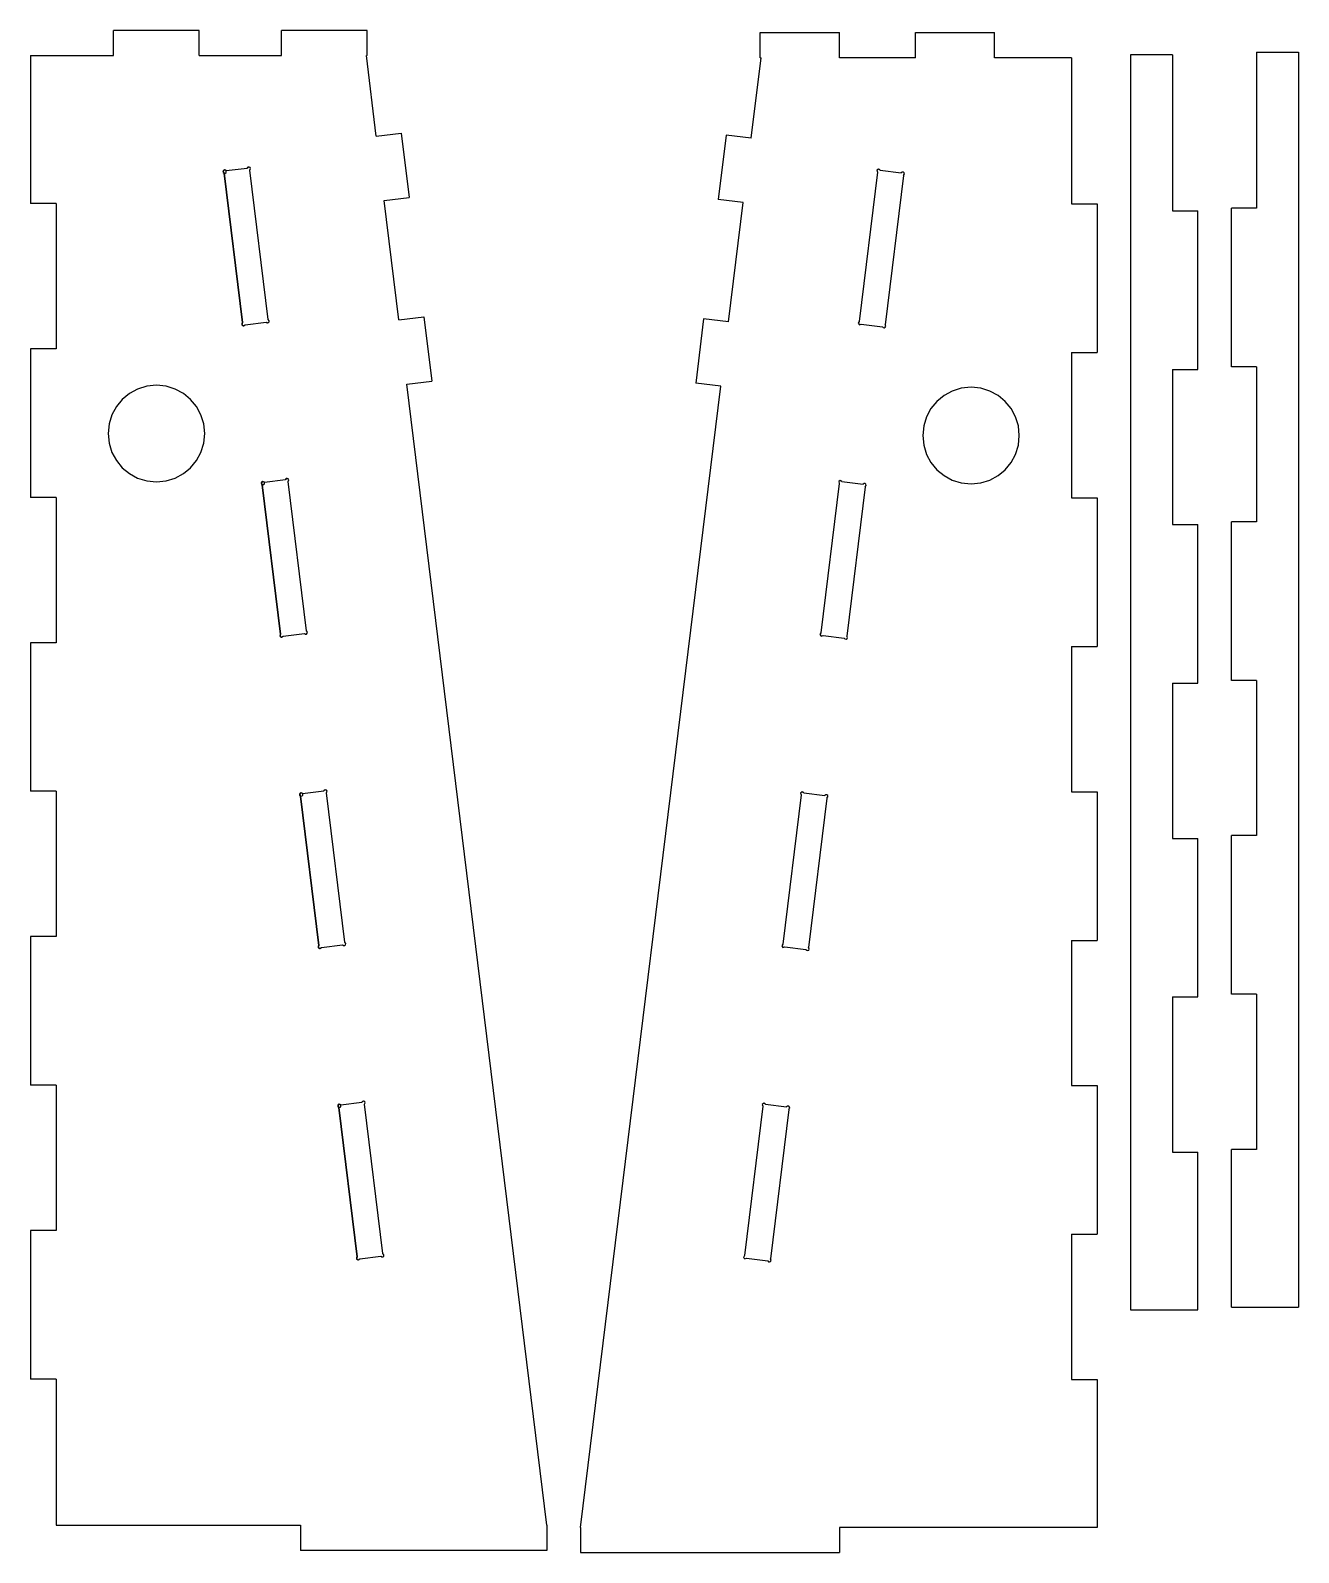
# Model space of a CAD drawing. Extents: x -307 to 396, y -141 to 437.
# Drawn here: x 94 to 396, y -138 to 224.5 of the extents above; entities that cross this region are included whole.
import ezdxf

# ---------------------------------------------------------------- set-up
doc = ezdxf.new("R2010")
doc.units = 0

msp = doc.modelspace()

# ---------------------------------------------------------------- linework, layer by layer
at = {"layer": 'Shape2DView003'}
for p, q in [((267.800329, 223.999963), (286.67568, 223.999963)), ((267.800329, 218.000014), (267.800329, 223.999963)), ((286.67568, 218.000014), (286.67568, 223.999963)), ((304.749345, 223.999963), (323.624696, 223.999963)), ((304.749345, 218.000014), (304.749345, 223.999963)), ((323.624696, 218.000014), (323.624696, 223.999963)), ((265.643978, 198.805047), (267.998767, 218.000014)), ((267.800329, 218.000014), (267.998767, 218.000014)), ((304.749345, 218.000014), (286.67568, 218.000014)), ((341.899444, 218.000014), (323.624696, 218.000014)), ((341.899444, 218.000014), (341.899444, 183.200206)), ((259.687685, 199.536089), (257.810734, 184.25113)), ((265.643978, 198.805047), (259.687685, 199.536089)), ((295.737648, 190.733148), (291.372029, 155.174252)), ((295.965995, 191.475899), (295.592356, 191.18398)), ((295.592356, 191.18398), (295.738878, 190.733032)), ((296.368102, 191.224635), (295.965995, 191.475899)), ((296.367356, 191.225008), (301.399724, 190.607207)), ((301.891849, 189.978029), (297.526229, 154.418073)), ((301.620162, 190.756434), (301.400518, 190.606884)), ((301.885457, 190.74137), (301.620162, 190.756434)), ((302.086759, 190.567917), (301.885457, 190.74137)), ((301.892122, 189.97766), (302.140871, 190.307762)), ((302.140871, 190.307762), (302.086759, 190.567917)), ((263.765703, 183.520087), (257.810734, 184.25113)), ((260.270562, 155.055189), (263.765703, 183.520087)), ((341.899444, 183.200206), (348.000728, 183.200206)), ((348.000728, 183.200206), (348.000728, 147.800059)), ((254.315592, 155.786232), (252.43864, 140.501272)), ((260.270562, 155.055189), (254.315592, 155.786232)), ((291.372131, 155.173654), (291.120867, 154.771547)), ((291.120867, 154.771547), (291.412786, 154.397908)), ((291.412786, 154.397908), (291.863735, 154.544429)), ((291.864153, 154.545073), (296.896522, 153.927272)), ((296.897151, 153.926678), (297.074091, 153.728433)), ((297.074091, 153.728433), (297.33515, 153.67887)), ((297.33515, 153.67887), (297.572435, 153.798471)), ((297.687877, 154.037808), (297.526375, 154.418282)), ((297.572435, 153.798471), (297.687877, 154.037808)), ((341.899444, 147.800059), (348.000728, 147.800059)), ((341.899444, 147.800059), (341.899444, 113.200275)), ((225.024667, -132.000168), (258.394668, 139.770229)), ((258.394668, 139.770229), (252.43864, 140.501272)), ((313.523286, 138.596472), (311.569848, 137.536181)), ((315.681951, 139.266559), (313.523286, 138.596472)), ((317.999599, 139.500198), (315.681951, 139.266559)), ((320.317248, 139.266559), (317.999599, 139.500198)), ((322.475913, 138.596472), (320.317248, 139.266559)), ((324.42935, 137.536181), (322.475913, 138.596472)), ((308.463631, 134.429964), (307.40334, 132.476526)), ((309.867882, 136.13193), (308.463631, 134.429964)), ((311.569848, 137.536181), (309.867882, 136.13193)), ((326.131317, 136.13193), (324.42935, 137.536181)), ((327.535568, 134.429964), (326.131317, 136.13193)), ((328.595859, 132.476526), (327.535568, 134.429964)), ((307.40334, 132.476526), (306.733253, 130.317861)), ((329.265946, 130.317861), (328.595859, 132.476526)), ((306.733253, 130.317861), (306.499614, 128.000213)), ((306.499614, 128.000213), (306.733253, 125.682565)), ((329.499585, 128.000213), (329.265946, 130.317861)), ((329.265946, 125.682565), (329.499585, 128.000213)), ((329.499585, 128.000213), (329.499585, 128.000213)), ((306.733253, 125.682565), (307.40334, 123.5239)), ((307.40334, 123.5239), (308.463631, 121.570462)), ((327.535568, 121.570462), (328.595859, 123.5239)), ((328.595859, 123.5239), (329.265946, 125.682565)), ((308.463631, 121.570462), (309.867882, 119.868496)), ((309.867882, 119.868496), (311.569848, 118.464245)), ((324.42935, 118.464245), (326.131317, 119.868496)), ((326.131317, 119.868496), (327.535568, 121.570462)), ((286.633347, 116.579265), (282.267728, 81.01931)), ((286.861007, 117.321992), (286.487367, 117.030073)), ((286.487367, 117.030073), (286.633889, 116.579125)), ((287.263113, 117.070729), (286.861007, 117.321992)), ((287.263055, 117.070331), (292.295423, 116.452265)), ((292.515173, 116.601528), (292.295529, 116.451977)), ((292.780469, 116.586464), (292.515173, 116.601528)), ((292.981771, 116.41301), (292.780469, 116.586464)), ((292.787133, 115.822753), (293.035883, 116.152855)), ((293.035883, 116.152855), (292.981771, 116.41301)), ((311.569848, 118.464245), (313.523286, 117.403954)), ((313.523286, 117.403954), (315.681951, 116.733867)), ((315.681951, 116.733867), (317.999599, 116.500228)), ((317.999599, 116.500228), (320.317248, 116.733867)), ((320.317248, 116.733867), (322.475913, 117.403954)), ((322.475913, 117.403954), (324.42935, 118.464245)), ((292.787548, 115.823351), (288.421928, 80.263661)), ((341.899444, 113.200275), (348.000728, 113.200275)), ((348.000728, 113.200275), (348.000728, 77.800393)), ((282.267142, 81.019347), (282.015879, 80.617241)), ((282.015879, 80.617241), (282.307798, 80.243601)), ((282.307798, 80.243601), (282.758746, 80.390123)), ((282.759852, 80.390131), (287.792221, 79.772065)), ((287.792162, 79.772172), (287.969102, 79.573927)), ((288.582888, 79.883301), (288.421387, 80.263775)), ((288.467447, 79.643965), (288.582888, 79.883301)), ((287.969102, 79.573927), (288.230162, 79.524363)), ((288.230162, 79.524363), (288.467447, 79.643965)), ((341.899444, 77.800393), (348.000728, 77.800393)), ((341.899444, 77.800393), (341.899444, 43.200345)), ((277.529046, 42.424323), (273.163427, 6.863574)), ((277.756018, 43.167086), (277.382379, 42.875167)), ((277.382379, 42.875167), (277.5289, 42.424218)), ((278.158125, 42.915822), (277.756018, 43.167086)), ((278.158754, 42.915918), (283.191122, 42.297852)), ((283.683247, 41.668674), (279.317627, 6.109512)), ((283.410184, 42.447421), (283.190541, 42.297871)), ((283.67548, 42.432357), (283.410184, 42.447421)), ((283.876782, 42.258903), (283.67548, 42.432357)), ((283.682145, 41.668647), (283.930894, 41.998749)), ((283.930894, 41.998749), (283.876782, 42.258903)), ((341.899444, 43.200345), (348.000728, 43.200345)), ((348.000728, 43.200345), (348.000728, 7.800198)), ((341.899444, 7.800198), (348.000728, 7.800198)), ((341.899444, 7.800198), (341.899444, -26.799321)), ((273.162154, 6.864741), (272.91089, 6.462634)), ((272.91089, 6.462634), (273.202809, 6.088995)), ((273.202809, 6.088995), (273.653758, 6.235516)), ((273.652905, 6.236512), (278.68792, 5.617388)), ((278.687174, 5.617545), (278.864114, 5.4193)), ((278.864114, 5.4193), (279.125173, 5.369737)), ((279.125173, 5.369737), (279.362458, 5.489338)), ((279.4779, 5.728674), (279.316398, 6.109149)), ((279.362458, 5.489338), (279.4779, 5.728674)), ((341.899444, -26.799321), (348.000728, -26.799321)), ((348.000728, -26.799321), (348.000728, -62.200527)), ((268.424745, -31.731148), (264.057538, -67.291104)), ((268.65103, -30.987521), (268.27739, -31.27944)), ((268.27739, -31.27944), (268.423912, -31.730388)), ((269.053136, -31.238785), (268.65103, -30.987521)), ((269.051807, -31.239024), (274.086821, -31.855502)), ((274.578946, -32.48521), (270.21068, -68.045165)), ((274.305196, -31.707185), (274.085552, -31.856736)), ((274.570492, -31.722249), (274.305196, -31.707185)), ((274.771794, -31.895703), (274.570492, -31.722249)), ((274.577156, -32.48596), (274.825906, -32.155858)), ((274.825906, -32.155858), (274.771794, -31.895703)), ((341.899444, -62.200527), (348.000728, -62.200527)), ((341.899444, -62.200527), (341.899444, -96.800046)), ((264.057165, -67.289866), (263.805901, -67.691973)), ((263.805901, -67.691973), (264.09782, -68.065612)), ((264.09782, -68.065612), (264.548769, -67.91909)), ((264.548604, -67.918165), (269.580973, -68.537289)), ((269.582185, -68.537042), (269.759125, -68.735286)), ((269.759125, -68.735286), (270.020185, -68.78485)), ((270.020185, -68.78485), (270.257469, -68.665248)), ((270.372911, -68.425912), (270.21141, -68.045438)), ((270.257469, -68.665248), (270.372911, -68.425912)), ((341.899444, -96.800046), (348.000728, -96.800046)), ((348.000728, -96.800046), (348.000728, -132.000168)), ((225.024667, -132.000168), (225.024667, -137.998264)), ((348.000728, -132.000168), (286.712722, -132.000168)), ((286.712722, -132.000168), (286.712722, -137.998264)), ((225.024667, -137.998264), (286.712722, -137.998264))]:
    msp.add_line(p, q, dxfattribs=at)
at = {"layer": 'Shape2DView005'}
for p, q in [((113.799794, 218.487111), (113.799794, 224.48706)), ((134.199937, 224.48706), (113.799794, 224.48706)), ((134.199937, 218.487111), (134.199937, 224.48706)), ((153.799717, 218.487111), (153.799717, 224.48706)), ((174.19986, 224.48706), (153.799717, 224.48706)), ((174.19986, 218.487111), (174.19986, 224.48706)), ((93.99999, 218.487111), (93.99999, 183.287254)), ((93.99999, 218.487111), (113.799794, 218.487111)), ((134.199937, 218.487111), (153.799717, 218.487111)), ((176.35674, 199.292144), (173.999835, 218.487111)), ((174.19986, 218.487111), (173.999835, 218.487111)), ((176.35674, 199.292144), (182.31171, 200.023187)), ((182.31171, 200.023187), (184.188662, 184.738227)), ((140.147977, 191.240405), (139.856058, 190.866765)), ((139.856058, 190.866765), (140.107323, 190.464659)), ((140.007305, 191.165215), (139.863788, 190.927538)), ((139.863788, 190.927538), (139.903029, 190.652679)), ((139.903029, 190.652679), (140.107323, 190.464659)), ((140.268823, 191.258466), (139.910867, 191.0518)), ((139.910867, 191.0518), (139.910867, 190.638468)), ((139.910867, 190.638468), (140.268823, 190.431801)), ((140.268823, 191.258466), (140.007305, 191.165215)), ((144.472901, 154.905171), (140.106753, 190.465126)), ((140.106753, 190.465126), (144.472901, 154.905171)), ((140.598925, 191.093883), (140.147977, 191.240405)), ((140.62678, 191.0518), (140.268823, 191.258466)), ((140.268823, 191.258466), (140.268823, 191.258466)), ((140.268823, 190.431801), (140.62678, 190.638468)), ((140.598877, 191.09404), (145.631775, 191.712106)), ((140.598877, 191.09404), (145.631775, 191.712106)), ((140.62678, 190.638468), (140.62678, 191.0518)), ((146.011815, 191.963465), (145.631341, 191.711635)), ((145.808282, 191.90988), (145.631341, 191.711635)), ((146.069341, 191.959443), (145.808282, 191.90988)), ((146.306626, 191.839841), (146.069341, 191.959443)), ((146.260564, 191.22003), (146.422068, 191.600504)), ((150.626837, 155.661084), (146.260689, 191.220246)), ((146.422068, 191.600504), (146.306626, 191.839841)), ((100.099951, 183.287254), (93.99999, 183.287254)), ((100.099951, 183.287254), (100.099951, 148.687206)), ((178.233692, 184.007184), (184.188662, 184.738227)), ((181.728834, 155.542287), (178.233692, 184.007184)), ((181.728834, 155.542287), (187.683803, 156.273065)), ((187.683803, 156.273065), (189.560755, 140.988105)), ((144.473068, 154.905281), (144.326546, 154.454333)), ((144.326546, 154.454333), (144.700185, 154.162414)), ((144.473068, 154.905281), (144.327077, 154.69775)), ((144.327077, 154.69775), (144.329845, 154.444028)), ((144.329845, 154.444028), (144.480328, 154.23973)), ((144.480328, 154.23973), (144.721817, 154.161847)), ((144.700185, 154.162414), (145.102292, 154.413676)), ((145.102873, 154.413311), (150.134713, 155.031112)), ((150.134713, 155.031112), (150.134713, 155.031112)), ((150.135709, 155.031428), (150.355352, 154.881879)), ((150.135709, 155.031428), (150.465809, 154.866846)), ((150.355352, 154.881879), (150.620648, 154.896943)), ((150.620648, 154.896943), (150.82195, 155.070396)), ((150.876062, 155.33055), (150.627312, 155.660653)), ((150.82195, 155.070396), (150.876062, 155.33055)), ((93.99999, 148.687206), (93.99999, 113.287323)), ((100.099951, 148.687206), (93.99999, 148.687206)), ((117.570067, 138.023184), (115.868101, 136.618936)), ((119.523504, 139.083474), (117.570067, 138.023184)), ((121.682167, 139.75356), (119.523504, 139.083474)), ((123.999813, 139.987198), (121.682167, 139.75356)), ((126.317459, 139.75356), (123.999813, 139.987198)), ((128.476123, 139.083474), (126.317459, 139.75356)), ((130.42956, 138.023184), (128.476123, 139.083474)), ((132.131526, 136.618936), (130.42956, 138.023184)), ((183.604727, 140.257327), (189.560755, 140.988105)), ((216.974729, -131.513335), (183.604727, 140.257327)), ((114.46385, 134.916972), (113.403558, 132.963536)), ((115.868101, 136.618936), (114.46385, 134.916972)), ((133.535777, 134.916972), (132.131526, 136.618936)), ((134.596069, 132.963536), (133.535777, 134.916972)), ((112.733469, 130.804873), (112.499828, 128.487228)), ((113.403558, 132.963536), (112.733469, 130.804873)), ((135.266157, 130.804873), (134.596069, 132.963536)), ((135.499799, 128.487228), (135.266157, 130.804873)), ((112.499828, 128.487228), (112.733463, 126.169581)), ((135.266163, 126.169581), (135.499799, 128.487228)), ((112.733463, 126.169581), (113.403546, 124.010917)), ((113.403546, 124.010917), (114.463833, 122.057479)), ((133.535794, 122.057479), (134.59608, 124.010917)), ((134.59608, 124.010917), (135.266163, 126.169581)), ((114.463833, 122.057479), (115.868079, 120.355511)), ((115.868079, 120.355511), (117.570042, 118.951258)), ((130.429585, 118.951258), (132.131547, 120.355511)), ((132.131547, 120.355511), (133.535794, 122.057479)), ((117.570042, 118.951258), (119.523476, 117.890963)), ((119.523476, 117.890963), (121.682137, 117.220871)), ((121.682137, 117.220871), (123.999783, 116.987227)), ((123.999844, 116.987227), (126.317489, 117.220871)), ((126.317489, 117.220871), (128.476151, 117.890963)), ((128.476151, 117.890963), (130.429585, 118.951258)), ((149.252965, 117.085498), (148.961046, 116.711858)), ((148.961046, 116.711858), (149.212311, 116.309752)), ((149.112293, 117.010308), (148.968777, 116.772631)), ((148.968777, 116.772631), (149.008018, 116.497772)), ((149.008018, 116.497772), (149.212311, 116.309752)), ((149.373812, 117.10356), (149.015856, 116.896893)), ((149.015856, 116.896893), (149.015856, 116.483561)), ((149.015856, 116.483561), (149.373812, 116.276895)), ((149.373811, 117.10356), (149.112293, 117.010308)), ((153.577732, 80.750493), (149.211847, 116.310184)), ((149.211847, 116.310184), (153.577732, 80.750493)), ((149.703914, 116.938977), (149.252965, 117.085498)), ((149.373812, 117.103559), (149.373812, 117.10356)), ((149.731768, 116.896893), (149.373812, 117.103559)), ((149.373812, 116.276895), (149.731768, 116.483561)), ((149.703707, 116.939098), (154.73687, 117.557164)), ((149.703707, 116.939098), (154.73687, 117.557164)), ((149.731768, 116.483561), (149.731768, 116.896893)), ((155.116804, 117.809559), (154.73633, 117.557728)), ((154.91327, 117.755973), (154.73633, 117.557728)), ((155.17433, 117.805537), (154.91327, 117.755973)), ((155.411615, 117.685935), (155.17433, 117.805537)), ((155.365553, 117.066123), (155.527056, 117.446598)), ((159.731668, 81.506142), (155.365783, 117.065304)), ((155.527056, 117.446598), (155.411615, 117.685935)), ((100.099951, 113.287323), (93.99999, 113.287323)), ((100.099951, 113.287323), (100.099951, 78.68701)), ((153.578056, 80.750575), (153.431535, 80.299627)), ((153.431535, 80.299627), (153.805173, 80.007707)), ((153.578056, 80.750575), (153.432065, 80.543043)), ((153.432065, 80.543043), (153.434833, 80.289321)), ((153.434833, 80.289321), (153.585316, 80.085023)), ((153.585316, 80.085023), (153.826805, 80.00714)), ((153.805173, 80.007707), (154.20728, 80.25897)), ((154.207704, 80.258898), (159.240866, 80.876964)), ((159.240698, 80.876922), (159.460341, 80.727372)), ((159.240698, 80.876922), (159.570798, 80.71234)), ((159.240866, 80.876964), (159.240866, 80.876964)), ((159.460341, 80.727372), (159.725636, 80.742436)), ((159.725636, 80.742436), (159.926938, 80.915889)), ((159.981051, 81.176044), (159.732301, 81.506147)), ((159.926938, 80.915889), (159.981051, 81.176044)), ((93.99999, 78.68701), (93.99999, 43.287128)), ((100.099951, 78.68701), (93.99999, 78.68701)), ((164.221792, 43.654452), (163.841319, 43.402622)), ((164.018259, 43.600867), (163.841319, 43.402622)), ((164.279318, 43.65043), (164.018259, 43.600867)), ((164.516603, 43.530828), (164.279318, 43.65043)), ((164.632045, 43.291491), (164.516603, 43.530828)), ((100.099951, 43.287128), (93.99999, 43.287128)), ((100.099951, 43.287128), (100.099951, 8.686551)), ((158.357954, 42.931192), (158.066035, 42.557552)), ((158.066035, 42.557552), (158.3173, 42.155446)), ((158.217282, 42.856002), (158.073765, 42.618325)), ((158.073765, 42.618325), (158.113007, 42.343466)), ((158.113007, 42.343466), (158.3173, 42.155446)), ((158.4788, 42.949253), (158.120844, 42.742587)), ((158.120844, 42.742587), (158.120844, 42.329254)), ((158.120844, 42.329254), (158.4788, 42.122588)), ((158.4788, 42.949253), (158.217282, 42.856002)), ((162.682826, 6.596345), (158.316678, 42.155506)), ((158.316678, 42.155506), (162.682826, 6.596345)), ((158.808903, 42.78467), (158.357954, 42.931192)), ((158.836757, 42.742587), (158.4788, 42.949253)), ((158.4788, 42.949253), (158.4788, 42.949253)), ((158.4788, 42.122588), (158.836757, 42.329254)), ((158.808802, 42.784685), (163.8417, 43.402751)), ((158.808802, 42.784685), (163.8417, 43.402751)), ((158.836757, 42.329254), (158.836757, 42.742587)), ((164.470541, 42.911017), (164.632045, 43.291491)), ((168.836762, 7.350407), (164.470878, 42.910891)), ((93.99999, 8.686551), (93.99999, -26.712009)), ((100.099951, 8.686551), (93.99999, 8.686551)), ((169.086039, 7.021477), (168.837289, 7.35158)), ((162.683045, 6.595998), (162.536523, 6.14505)), ((162.536523, 6.14505), (162.910162, 5.853131)), ((162.683045, 6.595998), (162.537054, 6.388467)), ((162.537054, 6.388467), (162.539822, 6.134744)), ((162.539822, 6.134744), (162.690305, 5.930447)), ((162.690305, 5.930447), (162.931794, 5.852564)), ((162.910162, 5.853131), (163.312269, 6.104393)), ((163.312798, 6.104221), (168.345696, 6.723345)), ((168.345686, 6.722355), (168.565329, 6.572805)), ((168.345686, 6.722355), (168.675786, 6.557773)), ((168.345696, 6.723345), (168.345696, 6.723345)), ((168.565329, 6.572805), (168.830625, 6.58787)), ((168.830625, 6.58787), (169.031927, 6.761323)), ((169.031927, 6.761323), (169.086039, 7.021477)), ((100.099951, -26.712009), (93.99999, -26.712009)), ((100.099951, -26.712009), (100.099951, -61.311528)), ((167.462942, -31.223415), (167.171023, -31.597055)), ((167.171023, -31.597055), (167.422288, -31.999161)), ((167.32227, -31.298604), (167.178753, -31.536281)), ((167.178753, -31.536281), (167.217994, -31.811141)), ((167.217994, -31.811141), (167.422288, -31.999161)), ((167.583789, -31.205353), (167.225832, -31.41202)), ((167.225832, -31.41202), (167.225832, -31.825352)), ((167.225832, -31.825352), (167.583789, -32.032018)), ((167.583788, -31.205353), (167.32227, -31.298604)), ((171.787656, -67.558332), (167.421772, -31.998377)), ((167.421772, -31.998377), (171.787656, -67.558332)), ((167.913891, -31.369936), (167.462942, -31.223415)), ((167.941745, -31.41202), (167.583789, -31.205353)), ((167.583789, -31.205353), (167.583789, -31.205353)), ((167.583789, -32.032018), (167.941745, -31.825352)), ((167.913897, -31.36867), (172.946795, -30.752191)), ((167.913897, -31.36867), (172.946795, -30.752191)), ((167.941745, -31.825352), (167.941745, -31.41202)), ((173.326781, -30.500155), (172.946307, -30.751985)), ((173.123247, -30.55374), (172.946307, -30.751985)), ((173.384307, -30.504177), (173.123247, -30.55374)), ((173.621592, -30.623779), (173.384307, -30.504177)), ((173.57553, -31.24359), (173.737033, -30.863115)), ((177.941857, -66.804271), (173.575708, -31.244316)), ((173.737033, -30.863115), (173.621592, -30.623779)), ((93.99999, -61.311528), (93.99999, -96.712733)), ((100.099951, -61.311528), (93.99999, -61.311528)), ((171.788034, -67.558638), (171.641512, -68.009586)), ((171.641512, -68.009586), (172.01515, -68.301505)), ((171.788034, -67.558638), (171.642042, -67.76617)), ((171.642042, -67.76617), (171.64481, -68.019892)), ((171.64481, -68.019892), (171.795293, -68.22419)), ((171.795293, -68.22419), (172.036782, -68.302073)), ((172.01515, -68.301505), (172.417257, -68.050244)), ((172.417893, -68.050457), (177.450791, -67.431333)), ((177.450675, -67.432291), (177.670318, -67.581841)), ((177.450675, -67.432291), (177.780775, -67.596874)), ((177.450791, -67.431333), (177.450791, -67.431333)), ((177.670318, -67.581841), (177.935613, -67.566776)), ((177.935613, -67.566776), (178.136915, -67.393324)), ((178.191028, -67.133169), (177.942278, -66.803066)), ((178.136915, -67.393324), (178.191028, -67.133169)), ((100.099951, -96.712733), (93.99999, -96.712733)), ((100.099951, -96.712733), (100.099951, -131.513335)), ((100.099951, -131.513335), (158.336786, -131.513335)), ((158.336786, -131.513335), (158.336786, -137.511432)), ((216.974729, -131.513335), (216.974729, -137.511432)), ((216.974729, -131.513335), (216.974729, -131.513335)), ((216.974729, -137.511432), (158.336786, -137.511432))]:
    msp.add_line(p, q, dxfattribs=at)
at = {"layer": 'Shape2DView007'}
for p, q in [((355.999072, 218.664117), (355.999072, -80.181587)), ((366.00031, 218.664117), (355.999072, 218.664117)), ((366.00031, 218.664117), (366.00031, 181.508198)), ((366.00031, 181.508198), (371.998406, 181.508198)), ((371.998406, 143.752203), (371.998406, 181.508198)), ((366.00031, 143.752203), (371.998406, 143.752203)), ((366.00031, 143.752203), (366.00031, 106.797367)), ((366.00031, 106.797367), (371.998406, 106.797367)), ((371.998406, 69.041108), (371.998406, 106.797367)), ((366.00031, 69.041108), (371.998406, 69.041108)), ((366.00031, 69.041108), (366.00031, 32.086271)), ((366.00031, 32.086271), (371.998406, 32.086271)), ((371.998406, -5.669723), (371.998406, 32.086271)), ((366.00031, -5.669723), (371.998406, -5.669723)), ((366.00031, -5.669723), (366.00031, -42.626676)), ((366.00031, -42.626676), (371.998406, -42.626676)), ((371.998406, -80.181587), (371.998406, -42.626676)), ((355.999072, -80.181587), (371.998406, -80.181587))]:
    msp.add_line(p, q, dxfattribs=at)
at = {"layer": 'Shape2DView008'}
for p, q in [((386.000139, 219.309171), (395.99873, 219.309171)), ((386.000139, 219.309171), (386.000139, 182.153251)), ((395.99873, 219.309171), (395.99873, -79.536005)), ((386.000139, 182.153251), (379.999396, 182.153251)), ((379.999396, 144.397257), (379.999396, 182.153251)), ((386.000139, 144.397257), (379.999396, 144.397257)), ((386.000139, 144.397257), (386.000139, 107.441362)), ((386.000139, 107.441362), (379.999396, 107.441362)), ((379.999396, 69.685897), (379.999396, 107.441362)), ((386.000139, 69.685897), (379.999396, 69.685897)), ((386.000139, 69.685897), (386.000139, 32.730002)), ((386.000139, 32.730002), (379.999396, 32.730002)), ((379.999396, -5.026786), (379.999396, 32.730002)), ((386.000139, -5.026786), (379.999396, -5.026786)), ((386.000139, -5.026786), (386.000139, -41.981094)), ((379.999396, -79.536005), (379.999396, -41.981094)), ((386.000139, -41.981094), (379.999396, -41.981094)), ((379.999396, -79.536005), (395.99873, -79.536005))]:
    msp.add_line(p, q, dxfattribs=at)

doc.saveas('drawing.dxf')
